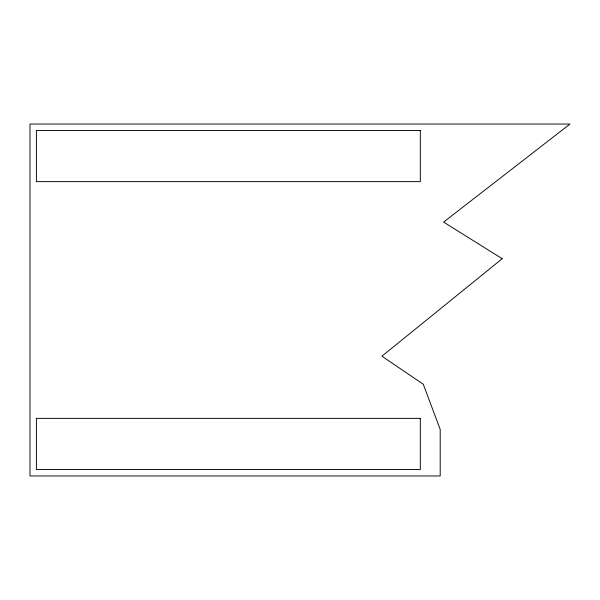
<?xml version="1.0" encoding="UTF-8"?>
<svg xmlns="http://www.w3.org/2000/svg" width="600" height="600" viewBox="0 0 600 600"><rect width="100%" height="100%" fill="white"/><g stroke="black" fill="none" stroke-linecap="round" stroke-linejoin="round"><path stroke-width="0.9" d="M502.207 258.705L381.923 356.212L423.248 384.188L440.197 429.42L440.197 475.957L30 475.957L30 124.042L570 124.042L443.603 222.083L502.207 258.705M420.308 130.44L36.398 130.44L36.398 181.627L420.308 181.627L420.308 130.44M420.308 418.373L36.398 418.373L36.398 469.56L420.308 469.56L420.308 418.373"/></g></svg>
